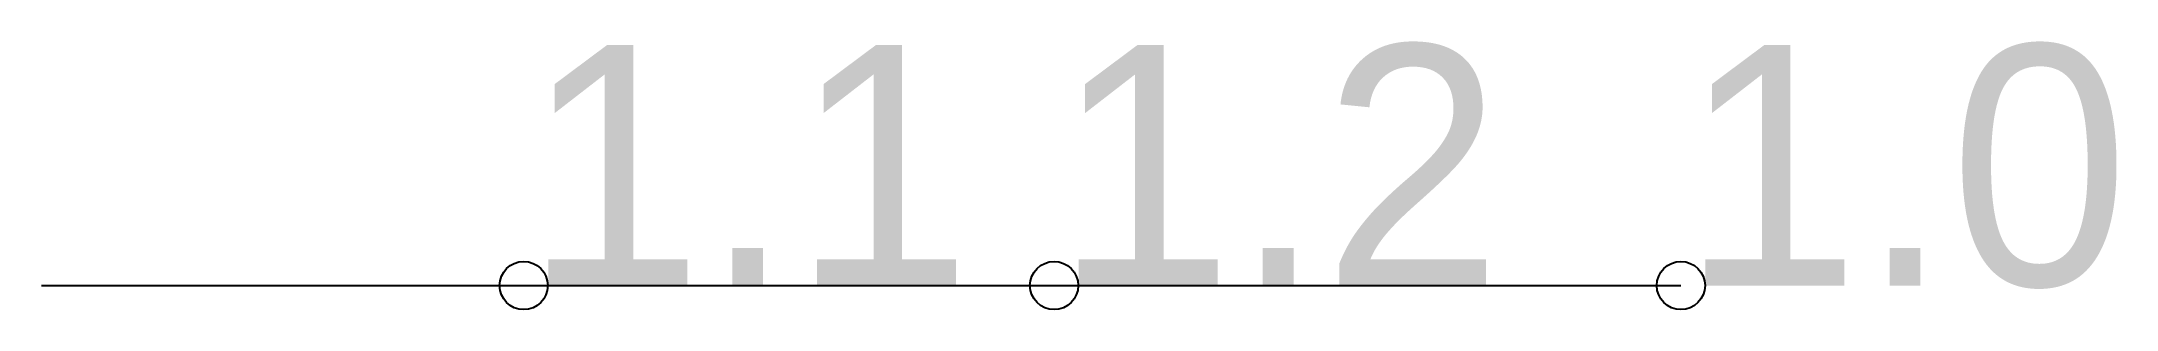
# Model space of a CAD drawing. Header units: millimetres. Extents: x 0 to 8.61, y -0.1 to 1.01.
import ezdxf

# ---------------------------------------------------------------- set-up
doc = ezdxf.new("R2010")
doc.units = ezdxf.units.MM

msp = doc.modelspace()

# ---------------------------------------------------------------- linework, layer by layer
at = {"layer": 'Shots', "color": 1}
for p, q in [((0, 0), (2, 0)), ((2, 0), (4.2, 0)), ((4.2, 0), (6.8, 0))]:
    msp.add_line(p, q, dxfattribs=at)
for centre in [(2, 0), (4.2, 0), (6.8, 0)]:
    msp.add_circle(centre, 0.1, dxfattribs=at)

# ---------------------------------------------------------------- texts
at = {"layer": 'Label'}
for s, p in [('1.1', (2, 0)), ('1.2', (4.2, 0)), ('1.0', (6.8, 0))]:
    msp.add_text(s, height=1, dxfattribs=at).set_placement(p)

doc.saveas('drawing.dxf')
